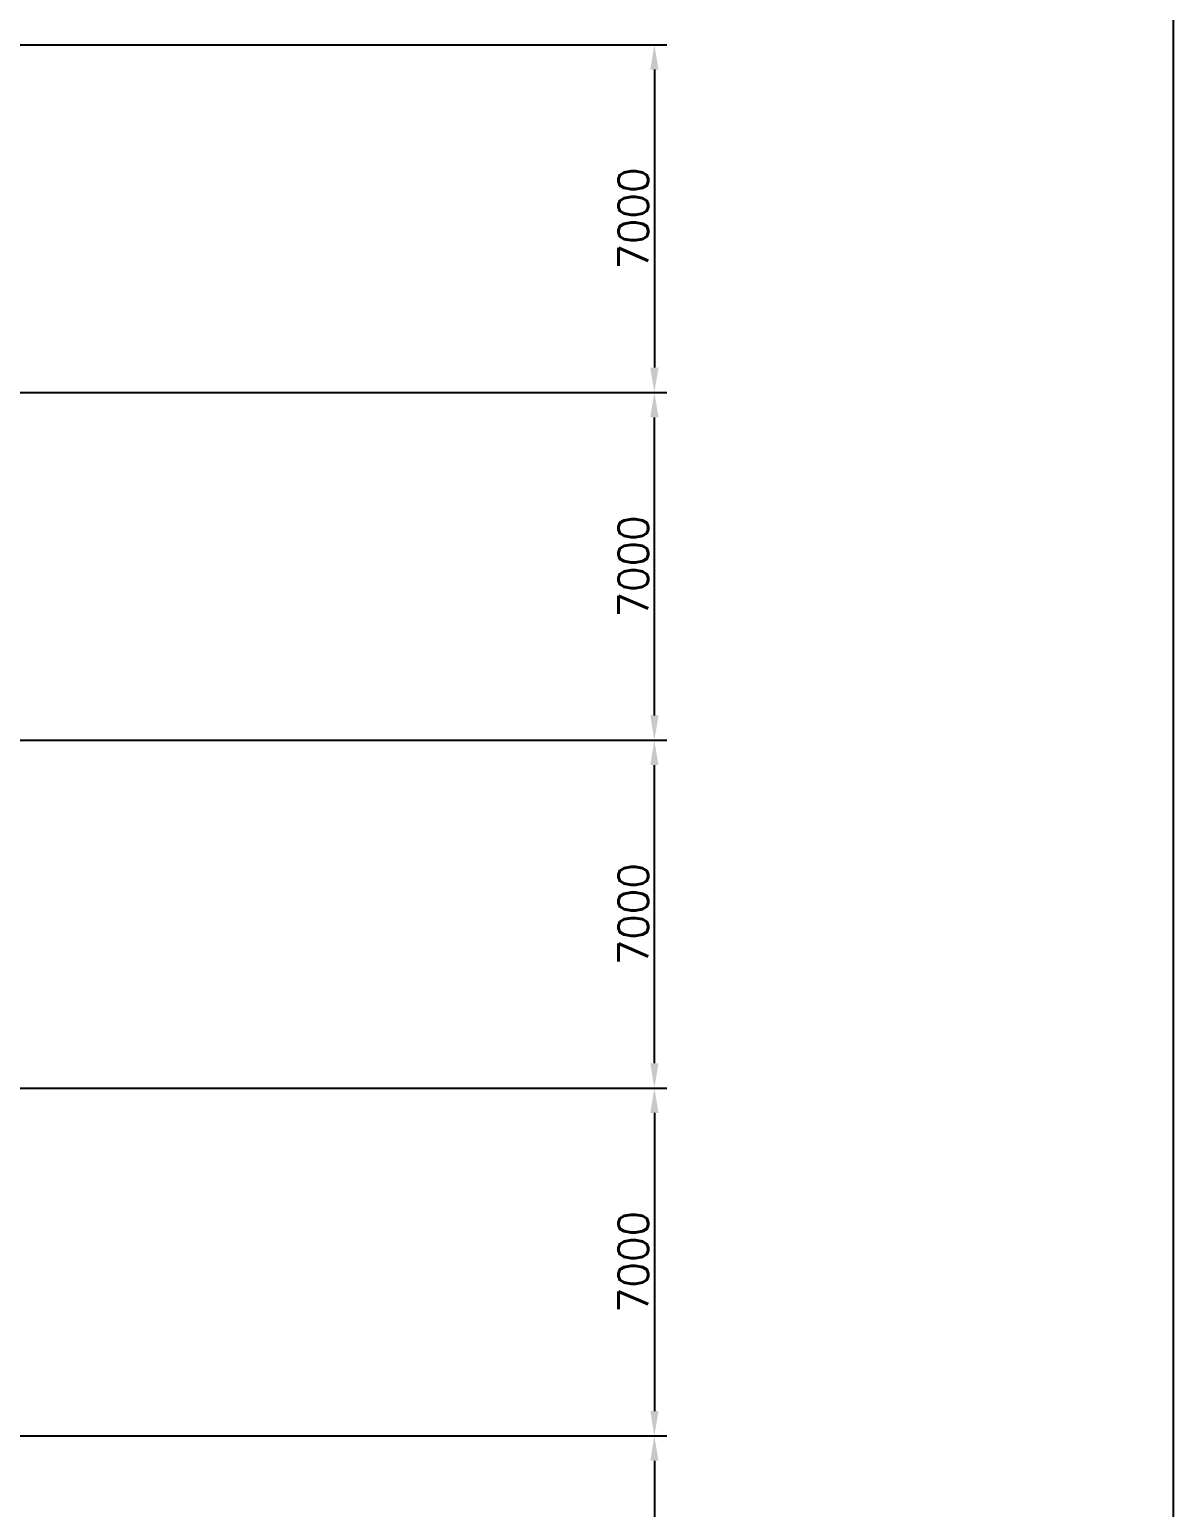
# Model space of a CAD drawing. Extents: x -59767 to 1106559, y -1290 to 1129522.
# Drawn here: x 155720 to 178754, y 438853 to 468598 of the extents above; entities that cross this region are included whole.
import ezdxf

# ---------------------------------------------------------------- set-up
doc = ezdxf.new("R2010")
doc.units = 0
doc.layers.get('Defpoints').update_dxf_attribs({"linetype": 'CONTINUOUS', "lineweight": 9})
doc.layers.add('15', color=1, linetype='CONTINUOUS')
doc.layers.add('치수선', color=6, linetype='CONTINUOUS', lineweight=9)
doc.styles.get("Standard").update_dxf_attribs({"font": 'romans.shx', "bigfont": 'whtgtxt.shx'})
doc.dimstyles.new('ISO-25', dxfattribs={"dimscale": 200, "dimtxt": 3, "dimasz": 2.5, "dimexe": 1.25, "dimexo": 0.625, "dimtad": 1, "dimdec": 0, "dimdsep": 46, "dimtxsty": 'Standard', "dimcen": 2.5, "dimadec": 0, "dimazin": 0, "dimtp": 0.1, "dimtm": 0.1, "dimtfac": 0.6, "dimtdec": 0, "dimtmove": 0, "dimatfit": 3, "dimfxl": 1, "dimtvp": 1, "dimtolj": 1, "dimarcsym": 0})

# ---------------------------------------------------------------- blocks, each defined once
blk = doc.blocks.new('*D259')
at = {"layer": 'Defpoints', "color": 0}
for p in [(154858, 454293), (168302, 454293), (154858, 447293)]:
    blk.add_point(p, dxfattribs=at)
at = {"layer": '치수선', "color": 0, "lineweight": -2}
for p, q in [((154983, 454293), (168552, 454293)), ((168302, 447793), (168302, 453793)), ((154983, 447293), (168552, 447293))]:
    blk.add_line(p, q, dxfattribs=at)
at = {"layer": '치수선', "color": 0}
for points in [[(168386, 453793), (168219, 453793), (168302, 454293)], [(168219, 447793), (168386, 447793), (168302, 447293)]]:
    blk.add_solid(points, dxfattribs=at)
at = {"layer": '치수선', "color": 0, "insert": (167877, 450793), "char_height": 600, "attachment_point": 5, "rotation": 90}
blk.add_mtext('\\A1;7000', dxfattribs=at)
blk = doc.blocks.new('*D260')
at = {"layer": 'Defpoints', "color": 0}
for p in [(154858, 468293), (154858, 461293), (168302, 461293)]:
    blk.add_point(p, dxfattribs=at)
at = {"layer": '치수선', "color": 0, "lineweight": -2}
for p, q in [((154983, 468293), (168552, 468293)), ((168302, 467793), (168302, 461793)), ((154983, 461293), (168552, 461293))]:
    blk.add_line(p, q, dxfattribs=at)
at = {"layer": '치수선', "color": 0}
for points in [[(168386, 467793), (168219, 467793), (168302, 468293)], [(168219, 461793), (168386, 461793), (168302, 461293)]]:
    blk.add_solid(points, dxfattribs=at)
at = {"layer": '치수선', "color": 0, "insert": (167877, 464793), "char_height": 600, "attachment_point": 5, "rotation": 90}
blk.add_mtext('\\A1;7000', dxfattribs=at)
blk = doc.blocks.new('*D262')
at = {"layer": 'Defpoints', "color": 0}
for p in [(154858, 440293), (154858, 432293), (168302, 432293)]:
    blk.add_point(p, dxfattribs=at)
at = {"layer": '치수선', "color": 0, "lineweight": -2}
for p, q in [((154983, 440293), (168552, 440293)), ((168302, 439793), (168302, 432793)), ((154983, 432293), (168552, 432293))]:
    blk.add_line(p, q, dxfattribs=at)
at = {"layer": '치수선', "color": 0}
for points in [[(168386, 439793), (168219, 439793), (168302, 440293)], [(168219, 432793), (168386, 432793), (168302, 432293)]]:
    blk.add_solid(points, dxfattribs=at)
at = {"layer": '치수선', "color": 0, "insert": (167877, 436293), "char_height": 600, "attachment_point": 5, "rotation": 90}
blk.add_mtext('\\A1;8000', dxfattribs=at)
blk = doc.blocks.new('*D263')
at = {"layer": 'Defpoints', "color": 0}
for p in [(154858, 447293), (154858, 440293), (168302, 440293)]:
    blk.add_point(p, dxfattribs=at)
at = {"layer": '치수선', "color": 0, "lineweight": -2}
for p, q in [((154983, 447293), (168552, 447293)), ((168302, 446793), (168302, 440793)), ((154983, 440293), (168552, 440293))]:
    blk.add_line(p, q, dxfattribs=at)
at = {"layer": '치수선', "color": 0}
for points in [[(168386, 446793), (168219, 446793), (168302, 447293)], [(168219, 440793), (168386, 440793), (168302, 440293)]]:
    blk.add_solid(points, dxfattribs=at)
at = {"layer": '치수선', "color": 0, "insert": (167877, 443793), "char_height": 600, "attachment_point": 5, "rotation": 90}
blk.add_mtext('\\A1;7000', dxfattribs=at)
blk = doc.blocks.new('*D264')
at = {"layer": 'Defpoints', "color": 0}
for p in [(154858, 461293), (168302, 461293), (154858, 454293)]:
    blk.add_point(p, dxfattribs=at)
at = {"layer": '치수선', "color": 0, "lineweight": -2}
for p, q in [((154983, 461293), (168552, 461293)), ((168302, 454793), (168302, 460793)), ((154983, 454293), (168552, 454293))]:
    blk.add_line(p, q, dxfattribs=at)
at = {"layer": '치수선', "color": 0}
for points in [[(168386, 460793), (168219, 460793), (168302, 461293)], [(168219, 454793), (168386, 454793), (168302, 454293)]]:
    blk.add_solid(points, dxfattribs=at)
at = {"layer": '치수선', "color": 0, "insert": (167877, 457793), "char_height": 600, "attachment_point": 5, "rotation": 90}
blk.add_mtext('\\A1;7000', dxfattribs=at)

msp = doc.modelspace()

# ---------------------------------------------------------------- linework, layer by layer
at = {"layer": '15'}
msp.add_line((178754.5, 362483.8), (178754.5, 484710.3), dxfattribs=at)

# ---------------------------------------------------------------- dimensions: what is measured, and where the dimension line sits
at = {"layer": '치수선'}
for base, p1, p2, picture, middle in [((168302.4, 461292.8), (154858.2, 468292.8), (154858.2, 461292.8), '*D260', (167877.4, 464792.8)), ((168302.4, 461292.8), (154858.2, 454292.8), (154858.2, 461292.8), '*D264', (167877.4, 457792.8)), ((168302.4, 454292.8), (154858.2, 447292.8), (154858.2, 454292.8), '*D259', (167877.4, 450792.8)), ((168302.4, 440292.8), (154858.2, 447292.8), (154858.2, 440292.8), '*D263', (167877.4, 443792.8)), ((168302.4, 432292.8), (154858.2, 440292.8), (154858.2, 432292.8), '*D262', (167877.4, 436292.8))]:
    dim = msp.add_linear_dim(base=base, p1=p1, p2=p2, angle=90, dimstyle='ISO-25', dxfattribs=at)
    dim.commit()
    dim.dimension.update_dxf_attribs({"geometry": picture, "text_midpoint": middle})

doc.saveas('drawing.dxf')
